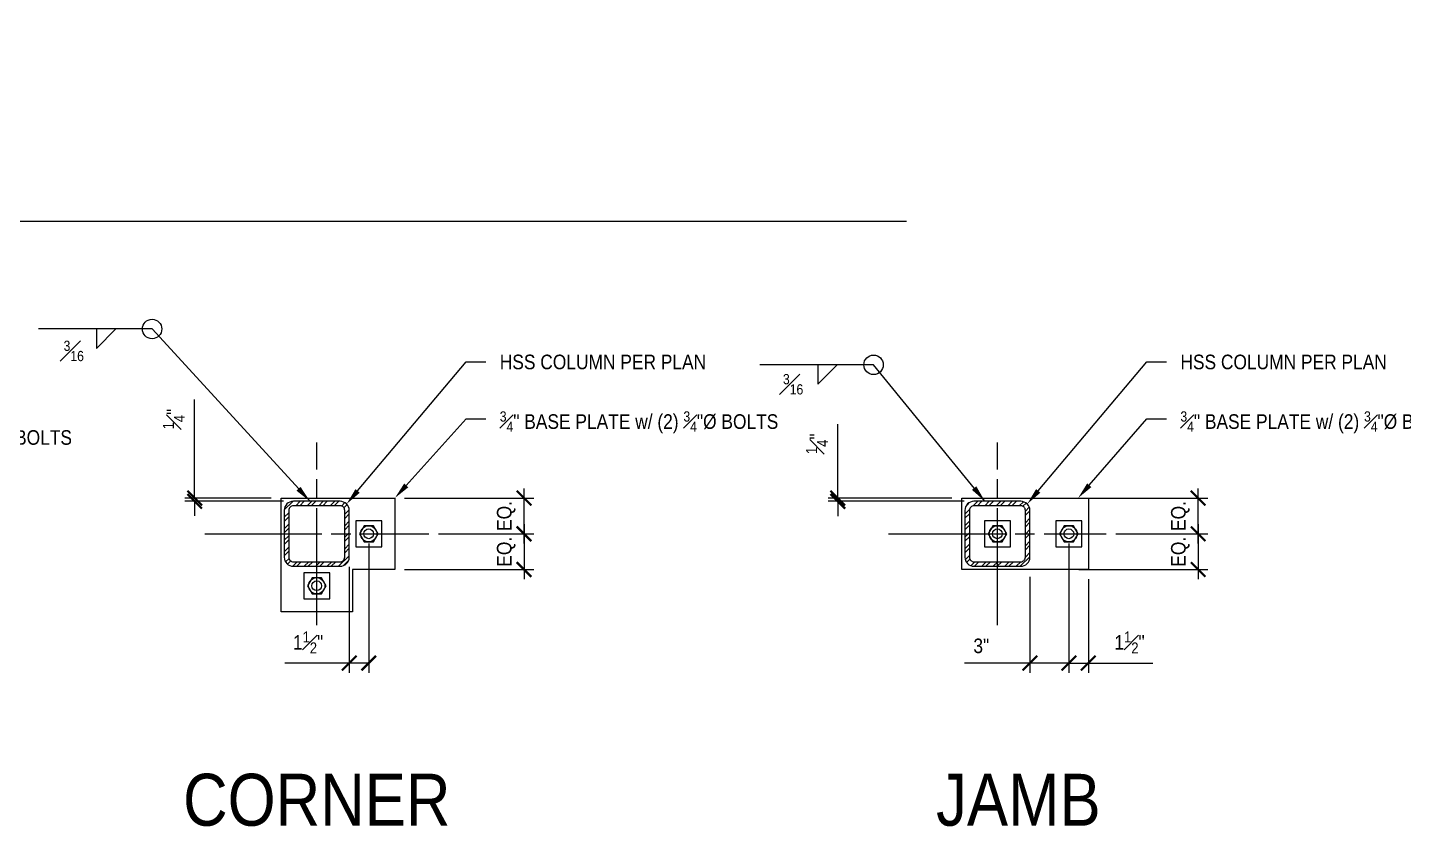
# Model space of a CAD drawing. Header units: inches. Extents: x -2661 to 42767, y -1222 to 9099.
# Drawn here: x 1583.3 to 1689.2, y 1445.4 to 1506.9 of the extents above; entities that cross this region are included whole.
import ezdxf
from ezdxf import colors
from ezdxf.entities.mleader import LeaderData, LeaderLine
from ezdxf.math import Vec2, Vec3

# ---------------------------------------------------------------- set-up
doc = ezdxf.new("R2010")
doc.units = ezdxf.units.IN
doc.header["$LTSCALE"] = 12
doc.header["$MEASUREMENT"] = 0
doc.header["$PDMODE"] = 3
doc.linetypes.add('CENTER4', pattern=[0.9975, 0.75, -0.06125, 0.125, -0.06125])
doc.layers.get('0').update_dxf_attribs({"linetype": 'CONTINUOUS'})
doc.layers.get('DefPoints').update_dxf_attribs({"color": 251, "linetype": 'CONTINUOUS'})
for name, color, linetype in [('S-ANNO-DIMS', 2, 'CONTINUOUS'), ('S-ANNO-NOTE', 4, 'CONTINUOUS'), ('S-BOLT', 2, 'CONTINUOUS'), ('S-SIMPSON', 2, 'CONTINUOUS'), ('S-STEEL', 4, 'CONTINUOUS')]:
    doc.layers.add(name, color=color, linetype=linetype)
doc.layers.add('S-HATCH1', color=1, linetype='CONTINUOUS', transparency=0.5)
doc.styles.add('Arial', font='arial.ttf', dxfattribs={"width": 0.85})
doc.dimstyles.new('DIM-12$0', dxfattribs={"dimscale": 12, "dimtxt": 0.09375, "dimasz": 0.09375, "dimexe": 0.0625, "dimexo": 0.0625, "dimgap": 0.0625, "dimtad": 1, "dimdec": 4, "dimzin": 11, "dimdsep": 46, "dimlunit": 4, "dimtxsty": 'Arial', "dimblk1": 'ARCHTICK', "dimblk2": 'ARCHTICK', "dimsah": 1, "dimcen": 0.125, "dimdle": 0.0625, "dimclrd": 256, "dimclre": 256, "dimclrt": 4, "dimadec": 0, "dimazin": 0, "dimtfac": 0.75, "dimtdec": 4, "dimtofl": 0, "dimtmove": 0, "dimatfit": 3, "dimldrblk": 'ARCHTICK', "dimfxl": 1, "dimfrac": 1, "dimtolj": 1, "dimtzin": 11, "dimarcsym": 0})
doc.dimstyles.new('DIM-12$7', dxfattribs={"dimscale": 12, "dimtxt": 0.09375, "dimasz": 0.125, "dimexe": 0.0625, "dimexo": 0.0625, "dimgap": 0.0625, "dimtad": 1, "dimdec": 4, "dimzin": 11, "dimdsep": 46, "dimlunit": 4, "dimtxsty": 'Arial', "dimcen": 0.125, "dimclrd": 256, "dimclre": 256, "dimclrt": 4, "dimadec": 0, "dimazin": 0, "dimtfac": 1, "dimtdec": 4, "dimtofl": 0, "dimtmove": 0, "dimatfit": 3, "dimfxl": 1, "dimtolj": 1, "dimtzin": 11, "dimarcsym": 0})

# ---------------------------------------------------------------- blocks, each defined once
blk = doc.blocks.new('_ARCHTICK')
at = {"color": 0, "linetype": 'ByBlock', "const_width": 0.15}
blk.add_lwpolyline([(-0.5, -0.5), (0.5, 0.5)], dxfattribs=at)
blk = doc.blocks.new('*D1309')
at = {"layer": 'DefPoints', "color": 0, "transparency": 16777216}
for p in [(8.62, 0), (6.01, -2.75), (15.95, -2.75)]:
    blk.add_point(p, dxfattribs=at)
at = {"layer": 'S-ANNO-DIMS', "lineweight": -2, "transparency": 16777216}
for p, q in [((9.37, 0), (16.7, 0)), ((15.95, 0.75), (15.95, -3.5)), ((6.76, -2.75), (16.7, -2.75))]:
    blk.add_line(p, q, dxfattribs=at)
at = {"layer": 'S-ANNO-DIMS', "lineweight": -2, "transparency": 16777216, "xscale": 1.125, "yscale": 1.125, "zscale": 1.125}
for p, rotation in [((15.95, 0), 90), ((15.95, -2.75), 270)]:
    blk.add_blockref('_ARCHTICK', p, dxfattribs=dict(at, rotation=rotation))
at = {"layer": 'S-ANNO-DIMS', "color": 4, "transparency": 16777216, "insert": (14.58, -1.38), "char_height": 1.125, "attachment_point": 5, "rotation": 90, "style": 'Arial'}
blk.add_mtext('\\A1;EQ.', dxfattribs=at)
blk = doc.blocks.new('*D1310')
at = {"layer": 'DefPoints', "color": 0, "transparency": 16777216}
for p in [(6.01, 2.75), (15.95, 2.75), (8.62, 0)]:
    blk.add_point(p, dxfattribs=at)
at = {"layer": 'S-ANNO-DIMS', "lineweight": -2, "transparency": 16777216}
for p, q in [((15.95, -0.75), (15.95, 3.5)), ((6.76, 2.75), (16.7, 2.75)), ((9.37, 0), (16.7, 0))]:
    blk.add_line(p, q, dxfattribs=at)
at = {"layer": 'S-ANNO-DIMS', "lineweight": -2, "transparency": 16777216, "xscale": 1.125, "yscale": 1.125, "zscale": 1.125}
for p, rotation in [((15.95, 2.75), 90), ((15.95, 0), 270)]:
    blk.add_blockref('_ARCHTICK', p, dxfattribs=dict(at, rotation=rotation))
at = {"layer": 'S-ANNO-DIMS', "color": 4, "transparency": 16777216, "insert": (14.58, 1.37), "char_height": 1.125, "attachment_point": 5, "rotation": 90, "style": 'Arial'}
blk.add_mtext('\\A1;EQ.', dxfattribs=at)
blk = doc.blocks.new('*D1311')
at = {"layer": 'DefPoints', "color": 0, "transparency": 16777216}
for p in [(-9.4, 2.5), (-2.75, 2.75), (-1.8, 2.5)]:
    blk.add_point(p, dxfattribs=at)
at = {"layer": 'S-ANNO-DIMS', "lineweight": -2, "transparency": 16777216}
for p, q in [((-9.4, 2.75), (-9.4, 10.33)), ((-3.5, 2.75), (-10.15, 2.75)), ((-2.55, 2.5), (-10.15, 2.5)), ((-9.4, 2.5), (-9.4, 1.38))]:
    blk.add_line(p, q, dxfattribs=at)
at = {"layer": 'S-ANNO-DIMS', "lineweight": -2, "transparency": 16777216, "xscale": 1.125, "yscale": 1.125, "zscale": 1.125}
for p, rotation in [((-9.4, 2.75), 270), ((-9.4, 2.5), 90)]:
    blk.add_blockref('_ARCHTICK', p, dxfattribs=dict(at, rotation=rotation))
at = {"layer": 'S-ANNO-DIMS', "color": 4, "transparency": 16777216, "insert": (-11, 8.83), "char_height": 1.125, "attachment_point": 5, "rotation": 90, "style": 'Arial'}
blk.add_mtext('\\A1;{\\H0.75x;\\S1#4;}"', dxfattribs=at)
blk = doc.blocks.new('*D1312')
at = {"layer": 'DefPoints', "color": 0, "transparency": 16777216}
for p in [(4, 0), (2.5, -1.8), (4, -9.95)]:
    blk.add_point(p, dxfattribs=at)
at = {"layer": 'S-ANNO-DIMS', "lineweight": -2, "transparency": 16777216}
for p, q in [((4, -0.75), (4, -10.7)), ((2.5, -2.55), (2.5, -10.7)), ((2.5, -9.95), (-2.46, -9.95)), ((4, -9.95), (1.75, -9.95))]:
    blk.add_line(p, q, dxfattribs=at)
at = {"layer": 'S-ANNO-DIMS', "lineweight": -2, "transparency": 16777216, "xscale": 1.125, "yscale": 1.125, "zscale": 1.125, "rotation": 180}
blk.add_blockref('_ARCHTICK', (2.5, -9.95), dxfattribs=at)
at = {"layer": 'S-ANNO-DIMS', "lineweight": -2, "transparency": 16777216, "xscale": 1.125, "yscale": 1.125, "zscale": 1.125}
blk.add_blockref('_ARCHTICK', (4, -9.95), dxfattribs=at)
at = {"layer": 'S-ANNO-DIMS', "color": 4, "transparency": 16777216, "insert": (-0.67, -8.36), "char_height": 1.125, "attachment_point": 5, "style": 'Arial'}
blk.add_mtext('\\A1;1{\\H0.75x;\\S1#2;}"', dxfattribs=at)
blk = doc.blocks.new('HSS5x5x0-375')
at = {"layer": 'S-HATCH1'}
h = blk.add_hatch(dxfattribs=at)
h.set_pattern_fill('STEEL', color=256, scale=5, style=0)
h.set_pattern_definition([(45, (-834.34226, -599.90463), (-0.44194174, 0.44194174), []), (45, (-834.34226, -599.59213), (-0.44194174, 0.44194174), [])])
edge = h.paths.add_edge_path(flags=16)
edge.add_line((-1.802, -2.151), (1.802, -2.151))
edge.add_arc((1.802, -1.802), 0.349, 270, 360)
edge.add_line((2.151, -1.802), (2.151, 1.802))
edge.add_arc((1.802, 1.802), 0.349, 360, 450)
edge.add_line((1.802, 2.151), (-1.802, 2.151))
edge.add_arc((-1.802, 1.802), 0.349, 90, 180)
edge.add_line((-2.151, 1.802), (-2.151, -1.802))
edge.add_arc((-1.802, -1.802), 0.349, 180, 270)
edge = h.paths.add_edge_path()
edge.add_line((-1.802, -2.5), (1.802, -2.5))
edge.add_arc((1.802, -1.802), 0.698, 270, 360)
edge.add_line((2.5, -1.802), (2.5, 1.802))
edge.add_arc((1.802, 1.802), 0.698, 360, 450)
edge.add_line((1.802, 2.5), (-1.802, 2.5))
edge.add_arc((-1.802, 1.802), 0.698, 90, 180)
edge.add_line((-2.5, 1.802), (-2.5, -1.802))
edge.add_arc((-1.802, -1.802), 0.698, 180, 270)
at = {"layer": 'S-STEEL'}
for points in [[(-1.802, -2.5), (1.802, -2.5, 0.4142136), (2.5, -1.802), (2.5, 1.802, 0.4142136), (1.802, 2.5), (-1.802, 2.5, 0.4142136), (-2.5, 1.802), (-2.5, -1.802, 0.4142136)], [(-1.802, -2.151), (1.802, -2.151, 0.4142136), (2.151, -1.802), (2.151, 1.802, 0.4142136), (1.802, 2.151), (-1.802, 2.151, 0.4142136), (-2.151, 1.802), (-2.151, -1.802, 0.4142136)]]:
    blk.add_lwpolyline(points, format="xyb", close=True, dxfattribs=at)
blk = doc.blocks.new('*U1313')
blk.add_lwpolyline([(-0.62, -0.36), (0, -0.72), (0.62, -0.36), (0.62, 0.36), (0, 0.72), (-0.62, 0.36)], close=True)
at = {"color": 1, "ltscale": 0.5}
blk.add_circle((0, 0), 0.625, dxfattribs=at)
blk.add_circle((0, 0), 0.375)
blk = doc.blocks.new('*D1304')
at = {"layer": 'DefPoints', "color": 0, "transparency": 16777216}
for p in [(5.5, 0), (7, -2.75), (5.5, -9.95)]:
    blk.add_point(p, dxfattribs=at)
at = {"layer": 'S-ANNO-DIMS', "lineweight": -2, "transparency": 16777216}
for p, q in [((5.5, -0.75), (5.5, -10.7)), ((7, -3.5), (7, -10.7)), ((5.5, -9.95), (7.75, -9.95)), ((7, -9.95), (11.96, -9.95))]:
    blk.add_line(p, q, dxfattribs=at)
at = {"layer": 'S-ANNO-DIMS', "lineweight": -2, "transparency": 16777216, "xscale": 1.125, "yscale": 1.125, "zscale": 1.125, "rotation": 180}
blk.add_blockref('_ARCHTICK', (5.5, -9.95), dxfattribs=at)
at = {"layer": 'S-ANNO-DIMS', "lineweight": -2, "transparency": 16777216, "xscale": 1.125, "yscale": 1.125, "zscale": 1.125}
blk.add_blockref('_ARCHTICK', (7, -9.95), dxfattribs=at)
at = {"layer": 'S-ANNO-DIMS', "color": 4, "transparency": 16777216, "insert": (10.17, -8.36), "char_height": 1.125, "attachment_point": 5, "style": 'Arial'}
blk.add_mtext('\\A1;1{\\H0.75x;\\S1#2;}"', dxfattribs=at)
blk = doc.blocks.new('*D1305')
at = {"layer": 'DefPoints', "color": 0, "transparency": 16777216}
for p in [(8.37, 0), (5.51, -2.75), (15.45, -2.75)]:
    blk.add_point(p, dxfattribs=at)
at = {"layer": 'S-ANNO-DIMS', "lineweight": -2, "transparency": 16777216}
for p, q in [((9.12, 0), (16.2, 0)), ((15.45, 0.75), (15.45, -3.5)), ((6.26, -2.75), (16.2, -2.75))]:
    blk.add_line(p, q, dxfattribs=at)
at = {"layer": 'S-ANNO-DIMS', "lineweight": -2, "transparency": 16777216, "xscale": 1.125, "yscale": 1.125, "zscale": 1.125}
for p, rotation in [((15.45, 0), 90), ((15.45, -2.75), 270)]:
    blk.add_blockref('_ARCHTICK', p, dxfattribs=dict(at, rotation=rotation))
at = {"layer": 'S-ANNO-DIMS', "color": 4, "transparency": 16777216, "insert": (14.08, -1.38), "char_height": 1.125, "attachment_point": 5, "rotation": 90, "style": 'Arial'}
blk.add_mtext('\\A1;EQ.', dxfattribs=at)
blk = doc.blocks.new('*D1306')
at = {"layer": 'DefPoints', "color": 0, "transparency": 16777216}
for p in [(5.51, 2.75), (15.45, 2.75), (8.37, 0)]:
    blk.add_point(p, dxfattribs=at)
at = {"layer": 'S-ANNO-DIMS', "lineweight": -2, "transparency": 16777216}
for p, q in [((15.45, -0.75), (15.45, 3.5)), ((6.26, 2.75), (16.2, 2.75)), ((9.12, 0), (16.2, 0))]:
    blk.add_line(p, q, dxfattribs=at)
at = {"layer": 'S-ANNO-DIMS', "lineweight": -2, "transparency": 16777216, "xscale": 1.125, "yscale": 1.125, "zscale": 1.125}
for p, rotation in [((15.45, 2.75), 90), ((15.45, 0), 270)]:
    blk.add_blockref('_ARCHTICK', p, dxfattribs=dict(at, rotation=rotation))
at = {"layer": 'S-ANNO-DIMS', "color": 4, "transparency": 16777216, "insert": (14.08, 1.37), "char_height": 1.125, "attachment_point": 5, "rotation": 90, "style": 'Arial'}
blk.add_mtext('\\A1;EQ.', dxfattribs=at)
blk = doc.blocks.new('*D1307')
at = {"layer": 'DefPoints', "color": 0, "transparency": 16777216}
for p in [(-12.28, 2.5), (-2.75, 2.75), (-1.8, 2.5)]:
    blk.add_point(p, dxfattribs=at)
at = {"layer": 'S-ANNO-DIMS', "lineweight": -2, "transparency": 16777216}
for p, q in [((-12.28, 2.75), (-12.28, 8.43)), ((-3.5, 2.75), (-13.03, 2.75)), ((-2.55, 2.5), (-13.03, 2.5)), ((-12.28, 2.5), (-12.28, 1.37))]:
    blk.add_line(p, q, dxfattribs=at)
at = {"layer": 'S-ANNO-DIMS', "lineweight": -2, "transparency": 16777216, "xscale": 1.125, "yscale": 1.125, "zscale": 1.125}
for p, rotation in [((-12.28, 2.75), 270), ((-12.28, 2.5), 90)]:
    blk.add_blockref('_ARCHTICK', p, dxfattribs=dict(at, rotation=rotation))
at = {"layer": 'S-ANNO-DIMS', "color": 4, "transparency": 16777216, "insert": (-13.88, 6.93), "char_height": 1.125, "attachment_point": 5, "rotation": 90, "style": 'Arial'}
blk.add_mtext('\\A1;{\\H0.75x;\\S1#4;}"', dxfattribs=at)
blk = doc.blocks.new('*D1308')
at = {"layer": 'DefPoints', "color": 0, "transparency": 16777216}
for p in [(5.5, 0), (2.5, -2.55), (5.5, -9.95)]:
    blk.add_point(p, dxfattribs=at)
at = {"layer": 'S-ANNO-DIMS', "lineweight": -2, "transparency": 16777216}
for p, q in [((5.5, -0.75), (5.5, -10.7)), ((2.5, -3.3), (2.5, -10.7)), ((2.5, -9.95), (-2.54, -9.95)), ((5.5, -9.95), (1.75, -9.95))]:
    blk.add_line(p, q, dxfattribs=at)
at = {"layer": 'S-ANNO-DIMS', "lineweight": -2, "transparency": 16777216, "xscale": 1.125, "yscale": 1.125, "zscale": 1.125, "rotation": 180}
blk.add_blockref('_ARCHTICK', (2.5, -9.95), dxfattribs=at)
at = {"layer": 'S-ANNO-DIMS', "lineweight": -2, "transparency": 16777216, "xscale": 1.125, "yscale": 1.125, "zscale": 1.125}
blk.add_blockref('_ARCHTICK', (5.5, -9.95), dxfattribs=at)
at = {"layer": 'S-ANNO-DIMS', "color": 4, "transparency": 16777216, "insert": (-1.24, -8.63), "char_height": 1.125, "attachment_point": 5, "style": 'Arial'}
blk.add_mtext('\\A1;3"', dxfattribs=at)
blk = doc.blocks.new('WALL_MUDSILL_2x6')
at = {"layer": 'S-ANNO-NOTE'}
ml = blk.add_multileader_mtext('Standard', dxfattribs=at)
ml.set_content('\\A1;P.T. 3x SILL PLATE w/ H.D.G. {\\H0.7x;\\S5#8;}"%%C ANCHOR BOLTS AT SPACING PER SHEAR WALL SCHEDULE', color=4, style='Arial')
ml.set_leader_properties(color=2)
ml.build(insert=Vec2(0, 0))
ml.multileader.update_dxf_attribs({"dogleg_length": 0.36, "arrow_head_size": 1.31, "scale": 12})
ctx = ml.context
ctx.base_point, ctx.scale, ctx.char_height, ctx.arrow_head_size, ctx.landing_gap_size, ctx.plane_origin = Vec3(-37.9, 13.36), 12, 1.125, 1.31, 1.08, Vec3(-49.34, 298.05)
ctx.text_align_type = 2
notes = []
notes.append((ctx, [(1, (1, 1, 0), (-18.11, 13.36), (-1, 0), 1.5, [(0, [(-5.5, 1)], 0, [])])]))
ctx.mtext.insert, ctx.mtext.width, ctx.mtext.alignment, ctx.mtext.flow_direction = Vec3(-20.69, 13.93), 16.1971, 3, 5
for ctx, leaders in notes:
    for number, flags, end, landing, length, lines in leaders:
        leader = LeaderData()
        leader.index, (leader.has_last_leader_line, leader.has_dogleg_vector, leader.attachment_direction) = number, flags
        leader.last_leader_point, leader.dogleg_vector, leader.dogleg_length = Vec3(end), Vec3(landing), length
        for number, points, colour, breaks in lines:
            line = LeaderLine()
            line.index, line.vertices, line.color, line.breaks = number, Vec3.list(points), colors.encode_raw_color(colour), breaks
            leader.lines.append(line)
        ctx.leaders.append(leader)
blk = doc.blocks.new('WALL_TOP PLATE_2x6 THDROD')
at = {"layer": 'S-ANNO-NOTE'}
ml = blk.add_multileader_mtext('Standard', dxfattribs=at)
ml.set_content('\\A1;TOP PLATE FASTENED TO STEEL BEAM w/ {\\H0.7x;\\S5#8;\\H1.4286x;"%%C WELDED THREADED ROD \\H0.99998x;PER SHEAR WALL SCHEDULE}', color=4, style='Arial')
ml.set_leader_properties(color=2)
ml.build(insert=Vec2(0, 0))
ml.multileader.update_dxf_attribs({"dogleg_length": 0.36, "arrow_head_size": 1.31, "scale": 12})
ctx = ml.context
ctx.base_point, ctx.scale, ctx.char_height, ctx.arrow_head_size, ctx.landing_gap_size, ctx.plane_origin = Vec3(-40.9, -15.7), 12, 1.125, 1.31, 1.08, Vec3(2.7, 260.35)
ctx.text_align_type = 2
notes = []
notes.append((ctx, [(0, (1, 1, 0), (-18.11, -15.7), (-1, 0), 1.5, [(0, [(-3.75, -3)], 0, [])])]))
ctx.mtext.insert, ctx.mtext.rotation, ctx.mtext.width, ctx.mtext.alignment, ctx.mtext.flow_direction = Vec3(-20.69, -15.13), 6.283185, 21.4149, 3, 5
for ctx, leaders in notes:
    for number, flags, end, landing, length, lines in leaders:
        leader = LeaderData()
        leader.index, (leader.has_last_leader_line, leader.has_dogleg_vector, leader.attachment_direction) = number, flags
        leader.last_leader_point, leader.dogleg_vector, leader.dogleg_length = Vec3(end), Vec3(landing), length
        for number, points, colour, breaks in lines:
            line = LeaderLine()
            line.index, line.vertices, line.color, line.breaks = number, Vec3.list(points), colors.encode_raw_color(colour), breaks
            leader.lines.append(line)
        ctx.leaders.append(leader)
blk = doc.blocks.new('WALL_TOP PLATE_2x4 THDROD')
at = {"layer": 'S-ANNO-NOTE'}
ml = blk.add_multileader_mtext('Standard', dxfattribs=at)
ml.set_content('\\A1;TOP PLATE FASTENED TO STEEL BEAM w/ {\\H0.7x;\\S5#8;\\H1.4286x;"%%C WELDED THREADED ROD \\H0.99998x;PER SHEAR WALL SCHEDULE}', color=4, style='Arial')
ml.set_leader_properties(color=2)
ml.build(insert=Vec2(0, 0))
ml.multileader.update_dxf_attribs({"dogleg_length": 0.36, "arrow_head_size": 1.31, "scale": 12})
ctx = ml.context
ctx.base_point, ctx.scale, ctx.char_height, ctx.arrow_head_size, ctx.landing_gap_size, ctx.plane_origin = Vec3(-40.9, -15.7), 12, 1.125, 1.31, 1.08, Vec3(2.7, 260.35)
ctx.text_align_type = 2
notes = []
notes.append((ctx, [(0, (1, 1, 0), (-18.11, -15.7), (-1, 0), 1.5, [(0, [(-3.5, -3)], 0, [])])]))
ctx.mtext.insert, ctx.mtext.rotation, ctx.mtext.width, ctx.mtext.alignment, ctx.mtext.flow_direction = Vec3(-20.69, -15.13), 6.283185, 21.4149, 3, 5
for ctx, leaders in notes:
    for number, flags, end, landing, length, lines in leaders:
        leader = LeaderData()
        leader.index, (leader.has_last_leader_line, leader.has_dogleg_vector, leader.attachment_direction) = number, flags
        leader.last_leader_point, leader.dogleg_vector, leader.dogleg_length = Vec3(end), Vec3(landing), length
        for number, points, colour, breaks in lines:
            line = LeaderLine()
            line.index, line.vertices, line.color, line.breaks = number, Vec3.list(points), colors.encode_raw_color(colour), breaks
            leader.lines.append(line)
        ctx.leaders.append(leader)
blk = doc.blocks.new('HSS_TYPICAL_BP_PLAN')
at = {"layer": 'S-ANNO-NOTE'}
ml = blk.add_multileader_mtext('Standard', dxfattribs=at)
ml.set_content('HSS COLUMN PER PLAN', color=4, style='Arial')
ml.set_leader_properties(color=2)
ml.build(insert=Vec2(0, 0))
ml.multileader.update_dxf_attribs({"dogleg_length": 0.36, "arrow_head_size": 1.3125, "scale": 12})
ctx = ml.context
ctx.base_point, ctx.scale, ctx.char_height, ctx.arrow_head_size, ctx.landing_gap_size, ctx.plane_origin = Vec3(12.64088, 13.22611), 12, 1.125, 1.3125, 1.08, Vec3(-32.56591, 311.56093)
notes = []
notes.append((ctx, [(0, (1, 1, 0), (11.14088, 13.22611), (1, 0), 1.5, [(0, [(1.28687, 2.5)], 0, [])])]))
ctx.mtext.insert, ctx.mtext.width, ctx.mtext.flow_direction = Vec3(13.72088, 13.78861), 13.8708029, 5
ml = blk.add_multileader_mtext('Standard', dxfattribs=at)
ml.set_content('\\A1;{\\H0.7x;\\S3#4;\\H1.4286x;" BASE PLATE }w/ (2) {\\H0.69999x;\\S3#4;\\H1.4286x;"%%C BOLTS}', color=4, style='Arial')
ml.set_leader_properties(color=2)
ml.build(insert=Vec2(0, 0))
ml.multileader.update_dxf_attribs({"dogleg_length": 0.36, "arrow_head_size": 1.3125, "scale": 12})
ctx = ml.context
ctx.base_point, ctx.scale, ctx.char_height, ctx.arrow_head_size, ctx.landing_gap_size, ctx.plane_origin = Vec3(12.64088, 8.84134), 12, 1.125, 1.3125, 1.08, Vec3(-32.56591, 307.17616)
notes.append((ctx, [(0, (1, 1, 0), (11.14088, 8.84134), (1, 0), 1.5, [(0, [(5.5, 2.75)], 0, [])])]))
ctx.mtext.insert, ctx.mtext.width, ctx.mtext.flow_direction = Vec3(13.72088, 9.42647), 16.8247967, 5
for ctx, leaders in notes:
    for number, flags, end, landing, length, lines in leaders:
        leader = LeaderData()
        leader.index, (leader.has_last_leader_line, leader.has_dogleg_vector, leader.attachment_direction) = number, flags
        leader.last_leader_point, leader.dogleg_vector, leader.dogleg_length = Vec3(end), Vec3(landing), length
        for number, points, colour, breaks in lines:
            line = LeaderLine()
            line.index, line.vertices, line.color, line.breaks = number, Vec3.list(points), colors.encode_raw_color(colour), breaks
            leader.lines.append(line)
        ctx.leaders.append(leader)
blk = doc.blocks.new('HSS_CORNER_BP_PLAN')
at = {"layer": 'S-ANNO-NOTE', "color": 1, "linetype": 'CENTER4'}
for p, q in [((0, -7.02691), (0, 7.02691)), ((-8.61901, 0), (8.61901, 0))]:
    blk.add_line(p, q, dxfattribs=at)
at = {"layer": 'S-ANNO-NOTE'}
blk.add_lwpolyline([(-16.96472, 15.76298), (-16.96472, 14.26298), (-15.46472, 15.76298)], dxfattribs=at)
blk.add_circle((-12.67368, 15.76298), 0.75, dxfattribs=at)
at = {"layer": 'S-SIMPSON'}
for points in [[(3, -1), (5, -1), (5, 1), (3, 1)], [(-1, -5), (1, -5), (1, -3), (-1, -3)]]:
    blk.add_lwpolyline(points, close=True, dxfattribs=at)
at = {"layer": 'S-STEEL'}
blk.add_lwpolyline([(-2.75, 2.75), (6.0077, 2.75), (6.0077, -2.75), (2.75, -2.75), (2.75, -6.0077), (-2.75, -6.0077)], close=True, dxfattribs=at)
at = {"layer": 'S-BOLT', "color": 2, "rotation": 90}
for p in [(4, 0), (0, -4)]:
    blk.add_blockref('*U1313', p, dxfattribs=at)
at = {"layer": 'S-STEEL'}
blk.add_blockref('HSS5x5x0-375', (0, 0), dxfattribs=at)
at = {"layer": 'S-ANNO-NOTE', "insert": (-17.92511, 14.86333), "char_height": 1.125, "width": 3.6570708, "attachment_point": 3, "style": 'Arial'}
blk.add_mtext('\\A1;{\\H0.7x;\\S3#16;}', dxfattribs=at)
at = {"layer": 'S-ANNO-DIMS'}
dim = blk.add_linear_dim(base=(-9.40178, 2.5), p1=(-2.75, 2.75), p2=(-1.802, 2.5), angle=90, dimstyle='DIM-12$0', dxfattribs=at)
dim.commit()
dim.dimension.update_dxf_attribs({"geometry": '*D1311', "text_midpoint": (-9.40178, 8.82545), "dimtype": 128})
for base, p2, angle, picture, middle in [((15.94932, 2.75), (6.0077, 2.75), 90, '*D1310', (15.94932, 1.375)), ((15.94932, -2.75), (6.0077, -2.75), 270, '*D1309', (15.94932, -1.375))]:
    dim = blk.add_linear_dim(base=base, p1=(8.61901, 0), p2=p2, angle=angle, text='EQ.', dimstyle='DIM-12$0', dxfattribs=at)
    dim.commit()
    dim.dimension.update_dxf_attribs({"geometry": picture, "text_midpoint": middle, "dimtype": 128})
dim = blk.add_linear_dim(base=(4, -9.95415), p1=(2.5, -1.802), p2=(4, 0), dimstyle='DIM-12$0', dxfattribs=at)
dim.commit()
dim.dimension.update_dxf_attribs({"geometry": '*D1312', "text_midpoint": (-0.67076, -9.95415), "dimtype": 128})
at = {"layer": 'S-ANNO-NOTE'}
blk.add_leader([(-0.52114, 2.5), (-12.67368, 15.76298), (-21.419, 15.76298)], dimstyle='DIM-12$7', override={"dimasz": 0.109375, "dimclrd": 2}, dxfattribs=at)
ml = blk.add_multileader_mtext('Standard', dxfattribs=at)
ml.set_content('HSS COLUMN PER PLAN', color=4, style='Arial')
ml.set_leader_properties(color=2)
ml.build(insert=Vec2(0, 0))
ml.multileader.update_dxf_attribs({"dogleg_length": 0.36, "arrow_head_size": 1.3125, "scale": 12})
ctx = ml.context
ctx.base_point, ctx.scale, ctx.char_height, ctx.arrow_head_size, ctx.landing_gap_size, ctx.plane_origin = Vec3(13.00547, 13.22611), 12, 1.125, 1.3125, 1.08, Vec3(-32.20131, 311.56093)
notes = []
notes.append((ctx, [(0, (1, 1, 0), (11.50547, 13.22611), (1, 0), 1.5, [(0, [(2.29556, 2.29556)], 0, [])])]))
ctx.mtext.insert, ctx.mtext.width, ctx.mtext.flow_direction = Vec3(14.08547, 13.78861), 13.0710673, 5
ml = blk.add_multileader_mtext('Standard', dxfattribs=at)
ml.set_content('\\A1;{\\H0.7x;\\S3#4;\\H1.4286x;" BASE PLATE w/ (2) \\H0.69999x;\\S3#4;\\H1.4286x;"%%C BOLTS}', color=4, style='Arial')
ml.set_leader_properties(color=2)
ml.build(insert=Vec2(0, 0))
ml.multileader.update_dxf_attribs({"dogleg_length": 0.36, "arrow_head_size": 1.3125, "scale": 12})
ctx = ml.context
ctx.base_point, ctx.scale, ctx.char_height, ctx.arrow_head_size, ctx.landing_gap_size, ctx.plane_origin = Vec3(13.00547, 8.84134), 12, 1.125, 1.3125, 1.08, Vec3(-32.20131, 307.17616)
notes.append((ctx, [(0, (1, 1, 0), (11.50547, 8.84134), (1, 0), 1.5, [(0, [(6.0077, 2.75)], 0, [])])]))
ctx.mtext.insert, ctx.mtext.width, ctx.mtext.flow_direction = Vec3(14.08547, 9.42647), 15.3609018, 5
for ctx, leaders in notes:
    for number, flags, end, landing, length, lines in leaders:
        leader = LeaderData()
        leader.index, (leader.has_last_leader_line, leader.has_dogleg_vector, leader.attachment_direction) = number, flags
        leader.last_leader_point, leader.dogleg_vector, leader.dogleg_length = Vec3(end), Vec3(landing), length
        for number, points, colour, breaks in lines:
            line = LeaderLine()
            line.index, line.vertices, line.color, line.breaks = number, Vec3.list(points), colors.encode_raw_color(colour), breaks
            leader.lines.append(line)
        ctx.leaders.append(leader)
blk = doc.blocks.new('HSS_JAMB_BP_PLAN')
at = {"layer": 'S-ANNO-NOTE', "color": 1, "linetype": 'CENTER4'}
for p, q in [((0, -7.02691), (0, 7.02691)), ((-8.36901, 0), (8.36901, 0))]:
    blk.add_line(p, q, dxfattribs=at)
at = {"layer": 'S-ANNO-NOTE'}
blk.add_lwpolyline([(-13.82252, 13.00821), (-13.82252, 11.50821), (-12.32252, 13.00821)], dxfattribs=at)
blk.add_circle((-9.53149, 13.00821), 0.75, dxfattribs=at)
at = {"layer": 'S-SIMPSON'}
for points in [[(-1, -1), (1, -1), (1, 1), (-1, 1)], [(4.5, -1), (6.5, -1), (6.5, 1), (4.5, 1)]]:
    blk.add_lwpolyline(points, close=True, dxfattribs=at)
at = {"layer": 'S-STEEL'}
blk.add_lwpolyline([(-2.75, 2.75), (7, 2.75), (7, -2.75), (-2.75, -2.75)], close=True, dxfattribs=at)
at = {"layer": 'S-BOLT', "color": 2, "rotation": 90.00014547308787}
for p in [(0, 0), (5.5, 0)]:
    blk.add_blockref('*U1313', p, dxfattribs=at)
at = {"layer": 'S-STEEL'}
blk.add_blockref('HSS5x5x0-375', (0, 0), dxfattribs=at)
at = {"layer": 'S-ANNO-NOTE', "color": 4, "insert": (-16.50328, 12.29872), "char_height": 1.125, "width": 2.0903287, "attachment_point": 1, "style": 'Arial'}
blk.add_mtext('\\A1;{\\H0.7x;\\S3#16;}', dxfattribs=at)
at = {"layer": 'S-ANNO-DIMS'}
for base, p1, p2, angle, picture, middle in [((-12.28468, 2.5), (-2.75, 2.75), (-1.802, 2.5), 90, '*D1307', (-12.28468, 6.93158)), ((5.5, -9.95415), (7, -2.75), (5.5, 0), 180, '*D1304', (10.17076, -9.95415))]:
    dim = blk.add_linear_dim(base=base, p1=p1, p2=p2, angle=angle, dimstyle='DIM-12$0', dxfattribs=at)
    dim.commit()
    dim.dimension.update_dxf_attribs({"geometry": picture, "text_midpoint": middle, "dimtype": 128})
for base, p2, angle, picture, middle in [((15.44932, 2.75), (5.5077, 2.75), 90, '*D1306', (15.44932, 1.375)), ((15.44932, -2.75), (5.5077, -2.75), 270, '*D1305', (15.44932, -1.375))]:
    dim = blk.add_linear_dim(base=base, p1=(8.36901, 0), p2=p2, angle=angle, text='EQ.', dimstyle='DIM-12$0', dxfattribs=at)
    dim.commit()
    dim.dimension.update_dxf_attribs({"geometry": picture, "text_midpoint": middle, "dimtype": 128})
dim = blk.add_linear_dim(base=(5.5, -9.95415), p1=(2.5, -2.552), p2=(5.5, 0), dimstyle='DIM-12$0', dxfattribs=at)
dim.commit()
dim.dimension.update_dxf_attribs({"geometry": '*D1308', "text_midpoint": (-1.23906, -9.95415), "dimtype": 128})
at = {"layer": 'S-ANNO-NOTE'}
blk.add_leader([(-0.95856, 2.5), (-9.53149, 13.00821), (-18.27681, 13.00821)], dimstyle='DIM-12$7', override={"dimasz": 0.109375, "dimclrd": 2}, dxfattribs=at)
ml = blk.add_multileader_mtext('Standard', dxfattribs=at)
ml.set_content('HSS COLUMN PER PLAN', color=4, style='Arial')
ml.set_leader_properties(color=2)
ml.build(insert=Vec2(0, 0))
ml.multileader.update_dxf_attribs({"dogleg_length": 0.36, "arrow_head_size": 1.3125, "scale": 12})
ctx = ml.context
ctx.base_point, ctx.scale, ctx.char_height, ctx.arrow_head_size, ctx.landing_gap_size, ctx.plane_origin = Vec3(13.00547, 13.22611), 12, 1.125, 1.3125, 1.08, Vec3(-32.20131, 311.56093)
notes = []
notes.append((ctx, [(0, (1, 1, 0), (11.50547, 13.22611), (1, 0), 1.5, [(0, [(2.29556, 2.29556)], 0, [])])]))
ctx.mtext.insert, ctx.mtext.width, ctx.mtext.flow_direction = Vec3(14.08547, 13.78861), 12.8694768, 5
ml = blk.add_multileader_mtext('Standard', dxfattribs=at)
ml.set_content('\\A1;{\\H0.7x;\\S3#4;}" BASE PLATE w/ (2) {\\H0.69999x;\\S3#4;\\H1.4286x;"%%C BOLTS}', color=4, style='Arial')
ml.set_leader_properties(color=2)
ml.build(insert=Vec2(0, 0))
ml.multileader.update_dxf_attribs({"dogleg_length": 0.36, "arrow_head_size": 1.3125, "scale": 12})
ctx = ml.context
ctx.base_point, ctx.scale, ctx.char_height, ctx.arrow_head_size, ctx.landing_gap_size, ctx.plane_origin = Vec3(13.00547, 8.84134), 12, 1.125, 1.3125, 1.08, Vec3(-32.20131, 307.17616)
notes.append((ctx, [(0, (1, 1, 0), (11.50547, 8.84134), (1, 0), 1.5, [(0, [(6.21156, 2.75)], 0, [])])]))
ctx.mtext.insert, ctx.mtext.width, ctx.mtext.flow_direction = Vec3(14.08547, 9.42647), 16.3789827, 5
for ctx, leaders in notes:
    for number, flags, end, landing, length, lines in leaders:
        leader = LeaderData()
        leader.index, (leader.has_last_leader_line, leader.has_dogleg_vector, leader.attachment_direction) = number, flags
        leader.last_leader_point, leader.dogleg_vector, leader.dogleg_length = Vec3(end), Vec3(landing), length
        for number, points, colour, breaks in lines:
            line = LeaderLine()
            line.index, line.vertices, line.color, line.breaks = number, Vec3.list(points), colors.encode_raw_color(colour), breaks
            leader.lines.append(line)
        ctx.leaders.append(leader)

msp = doc.modelspace()

# ---------------------------------------------------------------- linework, layer by layer
at = {"layer": 'S-ANNO-NOTE', "color": 6}
msp.add_line((1529.0403, 1491.97186), (1650.91997, 1491.97186), dxfattribs=at)

# ---------------------------------------------------------------- block references
for name, p in [('HSS_CORNER_BP_PLAN', (1605.51996, 1467.92029)), ('HSS_TYPICAL_BP_PLAN', (1551.51996, 1466.69446)), ('HSS_JAMB_BP_PLAN', (1657.90509, 1467.92029))]:
    msp.add_blockref(name, p)
at = {"layer": 'S-ANNO-NOTE'}
for name, p in [('WALL_TOP PLATE_2x6 THDROD', (1845.83637, 1509.88497)), ('WALL_TOP PLATE_2x4 THDROD', (1931.80984, 1509.88497))]:
    msp.add_blockref(name, p, dxfattribs=at)
at = {"layer": 'S-ANNO-NOTE', "color": 0, "linetype": 'ByBlock'}
msp.add_blockref('WALL_MUDSILL_2x6', (1845.83637, 1450.47073), dxfattribs=at)

# ---------------------------------------------------------------- texts
at = {"layer": 'S-ANNO-NOTE', "color": 191, "char_height": 4, "width": 54.6652033, "attachment_point": 5, "style": 'Arial'}
for s, insert in [('\\A1;CORNER', (1605.51996, 1447.42427)), ('\\A1;JAMB', (1659.51996, 1447.42427))]:
    msp.add_mtext(s, dxfattribs=dict(at, insert=insert))

doc.saveas('drawing.dxf')
